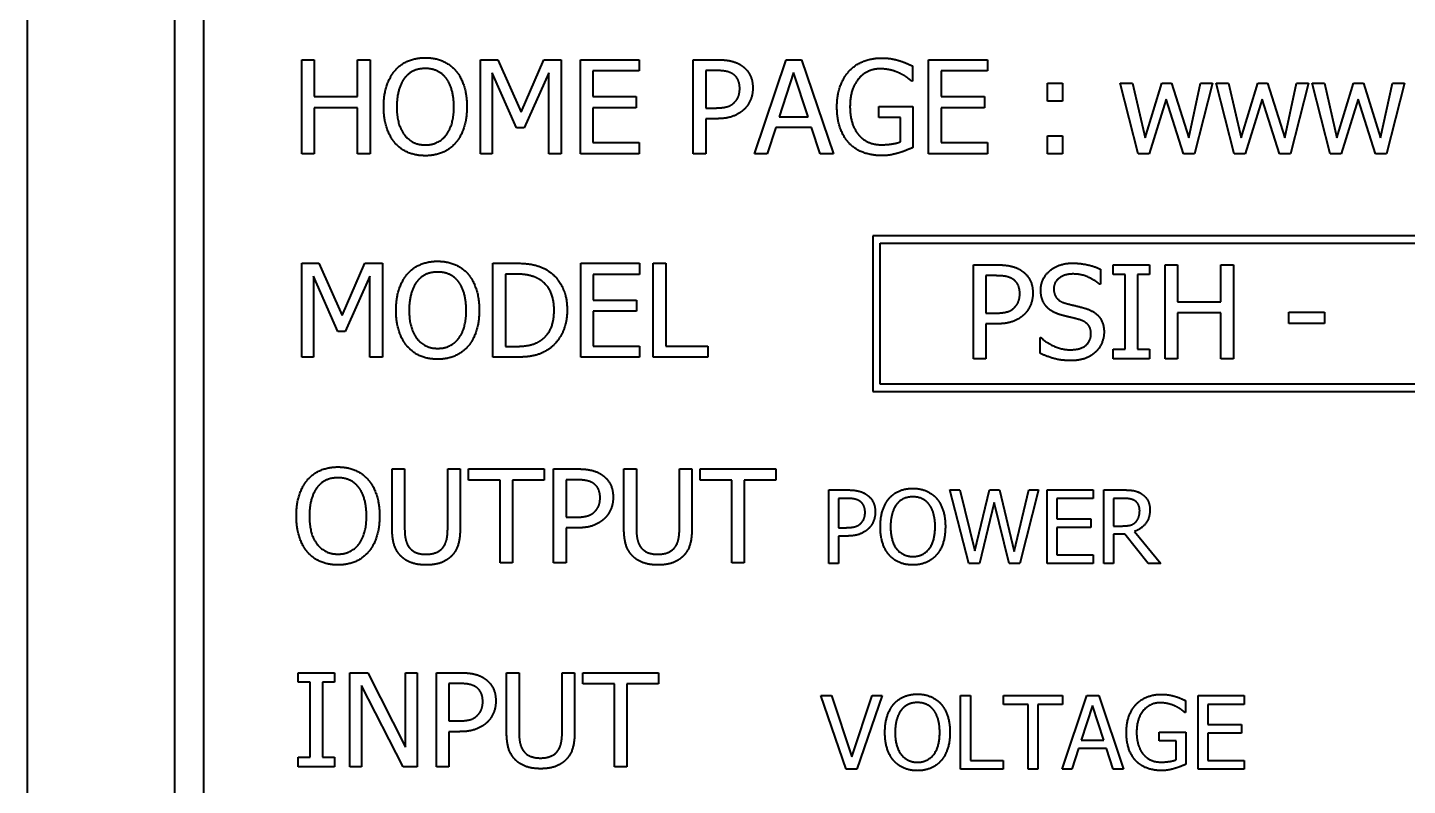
# Model space of a CAD drawing. Header units: inches. Extents: x 0 to 4752, y 0 to 3360.
# Drawn here: x 2953.71 to 3000.64, y 1231.23 to 1257.01 of the extents above; entities that cross this region are included whole.
import ezdxf

# ---------------------------------------------------------------- set-up
doc = ezdxf.new("R2010")
doc.units = ezdxf.units.IN
doc.header["$MEASUREMENT"] = 0
doc.layers.add('POWER SUPPLY CASE OUTLINE$0$가시적인 것(ISO)', color=3, linetype='Continuous', lineweight=40)

msp = doc.modelspace()

# ---------------------------------------------------------------- linework, layer by layer
at = {"layer": 'POWER SUPPLY CASE OUTLINE$0$가시적인 것(ISO)'}
for p, q in [((2953.709, 1206.882), (2953.709, 1301.882)), ((2958.709, 1291.882), (2958.709, 1216.882)), ((2959.709, 1217.798), (2959.709, 1290.966)), ((2963.033, 1252.721), (2963.033, 1255.921)), ((2963.033, 1255.921), (2963.458, 1255.921)), ((2963.458, 1255.921), (2963.458, 1254.666)), ((2964.931, 1254.666), (2964.931, 1255.921)), ((2964.931, 1255.921), (2965.356, 1255.921)), ((2965.356, 1255.921), (2965.356, 1252.721)), ((2969.119, 1255.921), (2969.7, 1255.921)), ((2969.119, 1252.721), (2969.119, 1255.921)), ((2969.7, 1255.921), (2970.499, 1254.14)), ((2970.499, 1254.14), (2971.272, 1255.921)), ((2971.272, 1255.921), (2971.863, 1255.921)), ((2971.863, 1255.921), (2971.863, 1252.721)), ((2972.511, 1252.721), (2972.511, 1255.921)), ((2972.511, 1255.921), (2974.513, 1255.921)), ((2974.513, 1255.543), (2972.936, 1255.543)), ((2972.936, 1255.543), (2972.936, 1254.666)), ((2974.513, 1255.921), (2974.513, 1255.543)), ((2976.354, 1255.921), (2977.158, 1255.921)), ((2976.354, 1252.721), (2976.354, 1255.921)), ((2976.779, 1255.553), (2976.779, 1254.277)), ((2977.132, 1255.553), (2976.779, 1255.553)), ((2978.437, 1252.721), (2979.515, 1255.921)), ((2979.515, 1255.921), (2980.039, 1255.921)), ((2980.039, 1255.921), (2981.118, 1252.721)), ((2983.812, 1255.704), (2983.812, 1255.19)), ((2984.359, 1252.721), (2984.359, 1255.921)), ((2984.359, 1255.921), (2986.361, 1255.921)), ((2986.361, 1255.543), (2984.785, 1255.543)), ((2984.785, 1255.543), (2984.785, 1254.666)), ((2986.361, 1255.921), (2986.361, 1255.543)), ((2970.343, 1253.603), (2969.516, 1255.478)), ((2969.516, 1255.478), (2969.516, 1252.721)), ((2971.437, 1255.478), (2970.602, 1253.603)), ((2971.437, 1252.721), (2971.437, 1255.478)), ((2979.767, 1255.486), (2979.274, 1253.979)), ((2980.262, 1253.979), (2979.767, 1255.486)), ((2983.812, 1255.19), (2983.776, 1255.19)), ((2988.4, 1254.511), (2988.4, 1255.123)), ((2988.4, 1255.123), (2988.913, 1255.123)), ((2988.913, 1255.123), (2988.913, 1254.511)), ((2991.488, 1252.721), (2990.873, 1255.123)), ((2990.873, 1255.123), (2991.294, 1255.123)), ((2991.294, 1255.123), (2991.719, 1253.263)), ((2991.719, 1253.263), (2992.287, 1255.123)), ((2992.287, 1255.123), (2992.621, 1255.123)), ((2992.621, 1255.123), (2993.205, 1253.263)), ((2993.205, 1253.263), (2993.604, 1255.123)), ((2994.011, 1255.123), (2993.402, 1252.721)), ((2993.604, 1255.123), (2994.011, 1255.123)), ((2994.753, 1252.721), (2994.138, 1255.123)), ((2994.138, 1255.123), (2994.558, 1255.123)), ((2994.558, 1255.123), (2994.984, 1253.263)), ((2994.984, 1253.263), (2995.552, 1255.123)), ((2995.552, 1255.123), (2995.886, 1255.123)), ((2995.886, 1255.123), (2996.47, 1253.263)), ((2996.47, 1253.263), (2996.869, 1255.123)), ((2997.276, 1255.123), (2996.667, 1252.721)), ((2996.869, 1255.123), (2997.276, 1255.123)), ((2998.018, 1252.721), (2997.403, 1255.123)), ((2997.403, 1255.123), (2997.823, 1255.123)), ((2997.823, 1255.123), (2998.249, 1253.263)), ((2998.249, 1253.263), (2998.816, 1255.123)), ((2998.816, 1255.123), (2999.151, 1255.123)), ((2999.151, 1255.123), (2999.734, 1253.263)), ((2999.734, 1253.263), (3000.134, 1255.123)), ((3000.541, 1255.123), (2999.931, 1252.721)), ((3000.134, 1255.123), (3000.541, 1255.123)), ((2963.458, 1254.666), (2964.931, 1254.666)), ((2972.936, 1254.666), (2974.407, 1254.666)), ((2974.407, 1254.666), (2974.407, 1254.288)), ((2984.785, 1254.666), (2986.255, 1254.666)), ((2986.255, 1254.666), (2986.255, 1254.288)), ((2964.931, 1254.288), (2963.458, 1254.288)), ((2963.458, 1254.288), (2963.458, 1252.721)), ((2964.931, 1252.721), (2964.931, 1254.288)), ((2974.407, 1254.288), (2972.936, 1254.288)), ((2972.936, 1254.288), (2972.936, 1253.1)), ((2976.779, 1254.277), (2977.07, 1254.277)), ((2982.663, 1253.958), (2982.663, 1254.332)), ((2982.663, 1254.332), (2983.825, 1254.332)), ((2983.825, 1254.332), (2983.825, 1252.934)), ((2986.255, 1254.288), (2984.785, 1254.288)), ((2984.785, 1254.288), (2984.785, 1253.1)), ((2988.913, 1254.511), (2988.4, 1254.511)), ((2992.442, 1254.573), (2991.859, 1252.721)), ((2993.028, 1252.721), (2992.442, 1254.573)), ((2995.707, 1254.573), (2995.124, 1252.721)), ((2996.293, 1252.721), (2995.707, 1254.573)), ((2998.972, 1254.573), (2998.389, 1252.721)), ((2999.558, 1252.721), (2998.972, 1254.573)), ((2977.14, 1253.914), (2976.779, 1253.914)), ((2976.779, 1253.914), (2976.779, 1252.721)), ((2979.274, 1253.979), (2980.262, 1253.979)), ((2983.405, 1253.958), (2982.663, 1253.958)), ((2983.405, 1253.131), (2983.405, 1253.958)), ((2970.602, 1253.603), (2970.343, 1253.603)), ((2979.157, 1253.616), (2978.867, 1252.721)), ((2980.379, 1253.616), (2979.157, 1253.616)), ((2980.669, 1252.721), (2980.379, 1253.616)), ((2988.4, 1252.721), (2988.4, 1253.333)), ((2988.4, 1253.333), (2988.913, 1253.333)), ((2988.913, 1253.333), (2988.913, 1252.721)), ((2963.458, 1252.721), (2963.033, 1252.721)), ((2965.356, 1252.721), (2964.931, 1252.721)), ((2969.516, 1252.721), (2969.119, 1252.721)), ((2971.863, 1252.721), (2971.437, 1252.721)), ((2974.513, 1252.721), (2972.511, 1252.721)), ((2972.936, 1253.1), (2974.513, 1253.1)), ((2974.513, 1253.1), (2974.513, 1252.721)), ((2976.779, 1252.721), (2976.354, 1252.721)), ((2978.867, 1252.721), (2978.437, 1252.721)), ((2981.118, 1252.721), (2980.669, 1252.721)), ((2986.361, 1252.721), (2984.359, 1252.721)), ((2984.785, 1253.1), (2986.361, 1253.1)), ((2986.361, 1253.1), (2986.361, 1252.721)), ((2988.913, 1252.721), (2988.4, 1252.721)), ((2991.859, 1252.721), (2991.488, 1252.721)), ((2993.402, 1252.721), (2993.028, 1252.721)), ((2995.124, 1252.721), (2994.753, 1252.721)), ((2996.667, 1252.721), (2996.293, 1252.721)), ((2998.389, 1252.721), (2998.018, 1252.721)), ((2999.931, 1252.721), (2999.558, 1252.721)), ((2982.459, 1249.932), (2982.459, 1244.632)), ((3038.959, 1249.932), (2982.459, 1249.932)), ((2982.709, 1244.882), (2982.709, 1249.682)), ((2982.709, 1249.682), (3038.709, 1249.682)), ((2963.033, 1248.997), (2963.614, 1248.997)), ((2963.033, 1245.797), (2963.033, 1248.997)), ((2963.614, 1248.997), (2964.413, 1247.215)), ((2964.413, 1247.215), (2965.185, 1248.997)), ((2965.185, 1248.997), (2965.777, 1248.997)), ((2965.777, 1248.997), (2965.777, 1245.797)), ((2969.539, 1248.997), (2970.268, 1248.997)), ((2969.539, 1245.797), (2969.539, 1248.997)), ((2972.524, 1245.797), (2972.524, 1248.997)), ((2972.524, 1248.997), (2974.526, 1248.997)), ((2974.526, 1248.997), (2974.526, 1248.618)), ((2974.993, 1245.797), (2974.993, 1248.997)), ((2974.993, 1248.997), (2975.418, 1248.997)), ((2975.418, 1248.997), (2975.418, 1246.175)), ((2964.257, 1246.678), (2963.43, 1248.553)), ((2963.43, 1248.553), (2963.43, 1245.797)), ((2965.351, 1248.553), (2964.516, 1246.678)), ((2965.351, 1245.797), (2965.351, 1248.553)), ((2970.289, 1248.628), (2969.965, 1248.628)), ((2969.965, 1248.628), (2969.965, 1246.165)), ((2974.526, 1248.618), (2972.949, 1248.618)), ((2972.949, 1248.618), (2972.949, 1247.742)), ((2985.88, 1245.741), (2985.88, 1248.941)), ((2985.88, 1248.941), (2986.684, 1248.941)), ((2986.658, 1248.573), (2986.305, 1248.573)), ((2986.305, 1248.573), (2986.305, 1247.297)), ((2990.2, 1248.791), (2990.2, 1248.282)), ((2990.634, 1248.614), (2990.634, 1248.941)), ((2990.634, 1248.941), (2991.873, 1248.941)), ((2991.041, 1248.614), (2990.634, 1248.614)), ((2991.041, 1246.068), (2991.041, 1248.614)), ((2991.873, 1248.614), (2991.466, 1248.614)), ((2991.466, 1248.614), (2991.466, 1246.068)), ((2991.873, 1248.941), (2991.873, 1248.614)), ((2992.399, 1248.941), (2992.825, 1248.941)), ((2992.399, 1245.741), (2992.399, 1248.941)), ((2992.825, 1248.941), (2992.825, 1247.686)), ((2994.298, 1248.941), (2994.723, 1248.941)), ((2994.298, 1247.686), (2994.298, 1248.941)), ((2994.723, 1248.941), (2994.723, 1245.741)), ((2990.2, 1248.282), (2990.169, 1248.282)), ((2972.949, 1247.742), (2974.42, 1247.742)), ((2974.42, 1247.742), (2974.42, 1247.363)), ((2992.825, 1247.686), (2994.298, 1247.686)), ((2974.42, 1247.363), (2972.949, 1247.363)), ((2972.949, 1247.363), (2972.949, 1246.175)), ((2986.305, 1247.297), (2986.596, 1247.297)), ((2992.825, 1247.307), (2992.825, 1245.741)), ((2994.298, 1247.307), (2992.825, 1247.307)), ((2994.298, 1245.741), (2994.298, 1247.307)), ((2996.616, 1246.947), (2996.616, 1247.336)), ((2996.616, 1247.336), (2997.827, 1247.336)), ((2997.827, 1247.336), (2997.827, 1246.947)), ((2964.516, 1246.678), (2964.257, 1246.678)), ((2986.305, 1246.934), (2986.305, 1245.741)), ((2986.666, 1246.934), (2986.305, 1246.934)), ((2997.827, 1246.947), (2996.616, 1246.947)), ((2969.965, 1246.165), (2970.289, 1246.165)), ((2972.949, 1246.175), (2974.526, 1246.175)), ((2974.526, 1246.175), (2974.526, 1245.797)), ((2975.418, 1246.175), (2976.847, 1246.175)), ((2976.847, 1246.175), (2976.847, 1245.797)), ((2988.149, 1246.467), (2988.18, 1246.467)), ((2988.149, 1245.933), (2988.149, 1246.467)), ((2963.43, 1245.797), (2963.033, 1245.797)), ((2965.777, 1245.797), (2965.351, 1245.797)), ((2970.276, 1245.797), (2969.539, 1245.797)), ((2974.526, 1245.797), (2972.524, 1245.797)), ((2976.847, 1245.797), (2974.993, 1245.797)), ((2986.305, 1245.741), (2985.88, 1245.741)), ((2990.634, 1245.741), (2990.634, 1246.068)), ((2990.634, 1246.068), (2991.041, 1246.068)), ((2991.873, 1245.741), (2990.634, 1245.741)), ((2991.466, 1246.068), (2991.873, 1246.068)), ((2991.873, 1246.068), (2991.873, 1245.741)), ((2992.825, 1245.741), (2992.399, 1245.741)), ((2994.723, 1245.741), (2994.298, 1245.741)), ((3038.709, 1244.882), (2982.709, 1244.882)), ((2982.459, 1244.632), (3038.959, 1244.632)), ((2966.108, 1240), (2966.108, 1241.997)), ((2966.108, 1241.997), (2966.534, 1241.997)), ((2966.534, 1241.997), (2966.534, 1240)), ((2967.999, 1239.99), (2967.999, 1241.997)), ((2967.999, 1241.997), (2968.424, 1241.997)), ((2968.424, 1241.997), (2968.424, 1240)), ((2968.707, 1241.618), (2968.707, 1241.997)), ((2968.707, 1241.997), (2971.279, 1241.997)), ((2971.279, 1241.997), (2971.279, 1241.618)), ((2971.603, 1238.797), (2971.603, 1241.997)), ((2971.603, 1241.997), (2972.407, 1241.997)), ((2973.992, 1240), (2973.992, 1241.997)), ((2973.992, 1241.997), (2974.417, 1241.997)), ((2974.417, 1241.997), (2974.417, 1240)), ((2975.882, 1239.99), (2975.882, 1241.997)), ((2975.882, 1241.997), (2976.308, 1241.997)), ((2976.308, 1241.997), (2976.308, 1240)), ((2976.59, 1241.618), (2976.59, 1241.997)), ((2976.59, 1241.997), (2979.163, 1241.997)), ((2979.163, 1241.997), (2979.163, 1241.618)), ((2969.78, 1241.618), (2968.707, 1241.618)), ((2969.78, 1238.797), (2969.78, 1241.618)), ((2970.206, 1241.618), (2970.206, 1238.797)), ((2971.279, 1241.618), (2970.206, 1241.618)), ((2972.381, 1241.628), (2972.029, 1241.628)), ((2972.029, 1241.628), (2972.029, 1240.353)), ((2977.664, 1241.618), (2976.59, 1241.618)), ((2977.664, 1238.797), (2977.664, 1241.618)), ((2978.089, 1241.618), (2978.089, 1238.797)), ((2979.163, 1241.618), (2978.089, 1241.618)), ((2980.962, 1238.782), (2980.962, 1241.282)), ((2980.962, 1241.282), (2981.59, 1241.282)), ((2981.57, 1240.995), (2981.294, 1240.995)), ((2981.294, 1240.995), (2981.294, 1239.998)), ((2985.721, 1238.782), (2985.083, 1241.282)), ((2985.083, 1241.282), (2985.425, 1241.282)), ((2985.425, 1241.282), (2985.928, 1239.21)), ((2985.928, 1239.21), (2986.426, 1241.282)), ((2986.426, 1241.282), (2986.764, 1241.282)), ((2986.764, 1241.282), (2987.267, 1239.185)), ((2987.267, 1239.185), (2987.767, 1241.282)), ((2988.093, 1241.282), (2987.465, 1238.782)), ((2987.767, 1241.282), (2988.093, 1241.282)), ((2988.391, 1238.782), (2988.391, 1241.282)), ((2988.391, 1241.282), (2989.955, 1241.282)), ((2989.955, 1240.987), (2988.723, 1240.987)), ((2988.723, 1240.987), (2988.723, 1240.302)), ((2989.955, 1241.282), (2989.955, 1240.987)), ((2990.32, 1241.282), (2990.964, 1241.282)), ((2990.32, 1238.782), (2990.32, 1241.282)), ((2990.982, 1240.995), (2990.652, 1240.995)), ((2990.652, 1240.995), (2990.652, 1240.055)), ((2986.584, 1240.857), (2986.09, 1238.782)), ((2987.093, 1238.782), (2986.584, 1240.857)), ((2972.029, 1240.353), (2972.319, 1240.353)), ((2988.723, 1240.302), (2989.872, 1240.302)), ((2989.872, 1240.302), (2989.872, 1240.006)), ((2990.652, 1240.055), (2990.944, 1240.055)), ((2972.389, 1239.99), (2972.029, 1239.99)), ((2972.029, 1239.99), (2972.029, 1238.797)), ((2981.294, 1239.998), (2981.521, 1239.998)), ((2981.576, 1239.714), (2981.294, 1239.714)), ((2981.294, 1239.714), (2981.294, 1238.782)), ((2988.723, 1240.006), (2988.723, 1239.078)), ((2989.872, 1240.006), (2988.723, 1240.006)), ((2991.033, 1239.777), (2990.652, 1239.777)), ((2990.652, 1239.777), (2990.652, 1238.782)), ((2991.823, 1238.782), (2991.033, 1239.777)), ((2991.365, 1239.87), (2992.255, 1238.782)), ((2970.206, 1238.797), (2969.78, 1238.797)), ((2972.029, 1238.797), (2971.603, 1238.797)), ((2978.089, 1238.797), (2977.664, 1238.797)), ((2981.294, 1238.782), (2980.962, 1238.782)), ((2986.09, 1238.782), (2985.721, 1238.782)), ((2987.465, 1238.782), (2987.093, 1238.782)), ((2989.955, 1238.782), (2988.391, 1238.782)), ((2988.723, 1239.078), (2989.955, 1239.078)), ((2989.955, 1239.078), (2989.955, 1238.782)), ((2990.652, 1238.782), (2990.32, 1238.782)), ((2992.255, 1238.782), (2991.823, 1238.782)), ((2962.908, 1234.737), (2962.908, 1235.064)), ((2962.908, 1235.064), (2964.148, 1235.064)), ((2964.148, 1235.064), (2964.148, 1234.737)), ((2964.674, 1231.864), (2964.674, 1235.064)), ((2964.674, 1235.064), (2965.279, 1235.064)), ((2965.279, 1235.064), (2966.567, 1232.531)), ((2966.567, 1232.531), (2966.567, 1235.064)), ((2966.567, 1235.064), (2966.964, 1235.064)), ((2966.964, 1235.064), (2966.964, 1231.864)), ((2967.613, 1231.864), (2967.613, 1235.064)), ((2967.613, 1235.064), (2968.416, 1235.064)), ((2970.001, 1233.067), (2970.001, 1235.064)), ((2970.001, 1235.064), (2970.426, 1235.064)), ((2970.426, 1235.064), (2970.426, 1233.067)), ((2971.891, 1233.057), (2971.891, 1235.064)), ((2971.891, 1235.064), (2972.317, 1235.064)), ((2972.317, 1235.064), (2972.317, 1233.067)), ((2972.599, 1234.686), (2972.599, 1235.064)), ((2972.599, 1235.064), (2975.172, 1235.064)), ((2975.172, 1235.064), (2975.172, 1234.686)), ((2963.316, 1234.737), (2962.908, 1234.737)), ((2963.316, 1232.191), (2963.316, 1234.737)), ((2964.148, 1234.737), (2963.741, 1234.737)), ((2963.741, 1234.737), (2963.741, 1232.191)), ((2966.487, 1231.864), (2965.071, 1234.623)), ((2965.071, 1234.623), (2965.071, 1231.864)), ((2968.39, 1234.696), (2968.038, 1234.696)), ((2968.038, 1234.696), (2968.038, 1233.42)), ((2973.673, 1234.686), (2972.599, 1234.686)), ((2973.673, 1231.864), (2973.673, 1234.686)), ((2974.098, 1234.686), (2974.098, 1231.864)), ((2975.172, 1234.686), (2974.098, 1234.686)), ((2981.556, 1231.782), (2980.695, 1234.282)), ((2980.695, 1234.282), (2981.051, 1234.282)), ((2981.051, 1234.282), (2981.744, 1232.206)), ((2981.744, 1232.206), (2982.437, 1234.282)), ((2982.775, 1234.282), (2981.914, 1231.782)), ((2982.437, 1234.282), (2982.775, 1234.282)), ((2985.447, 1231.782), (2985.447, 1234.282)), ((2985.447, 1234.282), (2985.78, 1234.282)), ((2985.78, 1234.282), (2985.78, 1232.078)), ((2986.902, 1233.987), (2986.902, 1234.282)), ((2986.902, 1234.282), (2988.912, 1234.282)), ((2987.741, 1233.987), (2986.902, 1233.987)), ((2987.741, 1231.782), (2987.741, 1233.987)), ((2988.912, 1233.987), (2988.073, 1233.987)), ((2988.073, 1233.987), (2988.073, 1231.782)), ((2988.896, 1231.782), (2989.738, 1234.282)), ((2988.912, 1234.282), (2988.912, 1233.987)), ((2989.935, 1233.942), (2989.55, 1232.765)), ((2989.738, 1234.282), (2990.148, 1234.282)), ((2990.322, 1232.765), (2989.935, 1233.942)), ((2990.148, 1234.282), (2990.99, 1231.782)), ((2993.095, 1234.112), (2993.095, 1233.711)), ((2993.523, 1231.782), (2993.523, 1234.282)), ((2993.523, 1234.282), (2995.087, 1234.282)), ((2995.087, 1233.987), (2993.855, 1233.987)), ((2993.855, 1233.987), (2993.855, 1233.302)), ((2995.087, 1234.282), (2995.087, 1233.987)), ((2993.095, 1233.711), (2993.067, 1233.711)), ((2968.038, 1233.42), (2968.328, 1233.42)), ((2968.398, 1233.057), (2968.038, 1233.057)), ((2968.038, 1233.057), (2968.038, 1231.864)), ((2992.198, 1232.749), (2992.198, 1233.04)), ((2992.198, 1233.04), (2993.105, 1233.04)), ((2993.105, 1233.04), (2993.105, 1231.948)), ((2993.855, 1233.302), (2995.004, 1233.302)), ((2995.004, 1233.006), (2993.855, 1233.006)), ((2993.855, 1233.006), (2993.855, 1232.078)), ((2995.004, 1233.302), (2995.004, 1233.006)), ((2989.55, 1232.765), (2990.322, 1232.765)), ((2992.777, 1232.749), (2992.198, 1232.749)), ((2992.777, 1232.102), (2992.777, 1232.749)), ((2962.908, 1231.864), (2962.908, 1232.191)), ((2962.908, 1232.191), (2963.316, 1232.191)), ((2963.741, 1232.191), (2964.148, 1232.191)), ((2964.148, 1232.191), (2964.148, 1231.864)), ((2985.78, 1232.078), (2986.896, 1232.078)), ((2986.896, 1232.078), (2986.896, 1231.782)), ((2989.459, 1232.481), (2989.232, 1231.782)), ((2990.413, 1232.481), (2989.459, 1232.481)), ((2990.64, 1231.782), (2990.413, 1232.481)), ((2993.855, 1232.078), (2995.087, 1232.078)), ((2995.087, 1232.078), (2995.087, 1231.782)), ((2964.148, 1231.864), (2962.908, 1231.864)), ((2965.071, 1231.864), (2964.674, 1231.864)), ((2966.964, 1231.864), (2966.487, 1231.864)), ((2968.038, 1231.864), (2967.613, 1231.864)), ((2974.098, 1231.864), (2973.673, 1231.864)), ((2981.914, 1231.782), (2981.556, 1231.782)), ((2986.896, 1231.782), (2985.447, 1231.782)), ((2988.073, 1231.782), (2987.741, 1231.782)), ((2989.232, 1231.782), (2988.896, 1231.782)), ((2990.99, 1231.782), (2990.64, 1231.782)), ((2995.087, 1231.782), (2993.523, 1231.782))]:
    msp.add_line(p, q, dxfattribs=at)
for points in [[(2966.207, 1255.556), (2966.394, 1255.768), (2966.915, 1255.989), (2967.237, 1255.989)], [(2967.237, 1255.989), (2967.563, 1255.989), (2968.087, 1255.761), (2968.269, 1255.556)], [(2965.823, 1254.321), (2965.823, 1254.723), (2966.023, 1255.335), (2966.207, 1255.556)], [(2967.239, 1255.621), (2967.008, 1255.621), (2966.661, 1255.46), (2966.529, 1255.289)], [(2967.947, 1255.289), (2967.82, 1255.455), (2967.462, 1255.621), (2967.239, 1255.621)], [(2968.269, 1255.556), (2968.45, 1255.343), (2968.652, 1254.721), (2968.652, 1254.321)], [(2977.703, 1255.431), (2977.602, 1255.499), (2977.332, 1255.553), (2977.132, 1255.553)], [(2977.158, 1255.921), (2977.443, 1255.921), (2977.843, 1255.828), (2977.996, 1255.722)], [(2977.996, 1255.722), (2978.175, 1255.6), (2978.377, 1255.224), (2978.377, 1254.957)], [(2981.24, 1254.324), (2981.24, 1254.71), (2981.458, 1255.322), (2981.66, 1255.54)], [(2981.66, 1255.54), (2981.854, 1255.75), (2982.425, 1255.979), (2982.765, 1255.979)], [(2982.715, 1255.61), (2982.254, 1255.61), (2981.683, 1254.915), (2981.683, 1254.337)], [(2983.371, 1255.46), (2983.242, 1255.525), (2982.907, 1255.61), (2982.715, 1255.61)], [(2982.765, 1255.979), (2982.928, 1255.979), (2983.224, 1255.932), (2983.358, 1255.89)], [(2983.358, 1255.89), (2983.467, 1255.859), (2983.732, 1255.745), (2983.812, 1255.704)], [(2966.529, 1255.289), (2966.402, 1255.125), (2966.267, 1254.633), (2966.267, 1254.321)], [(2968.209, 1254.321), (2968.209, 1254.638), (2968.072, 1255.128), (2967.947, 1255.289)], [(2977.933, 1254.944), (2977.933, 1255.11), (2977.819, 1255.354), (2977.703, 1255.431)], [(2983.776, 1255.19), (2983.696, 1255.26), (2983.527, 1255.387), (2983.371, 1255.46)], [(2977.752, 1254.469), (2977.848, 1254.565), (2977.933, 1254.791), (2977.933, 1254.944)], [(2978.377, 1254.957), (2978.377, 1254.749), (2978.229, 1254.376), (2978.097, 1254.246)], [(2966.204, 1253.09), (2966.02, 1253.302), (2965.823, 1253.927), (2965.823, 1254.321)], [(2966.267, 1254.321), (2966.267, 1253.691), (2966.796, 1253.022), (2967.239, 1253.022)], [(2967.239, 1253.022), (2967.683, 1253.022), (2968.209, 1253.691), (2968.209, 1254.321)], [(2968.652, 1254.321), (2968.652, 1253.933), (2968.455, 1253.302), (2968.269, 1253.09)], [(2977.07, 1254.277), (2977.329, 1254.277), (2977.648, 1254.36), (2977.752, 1254.469)], [(2978.097, 1254.246), (2977.931, 1254.083), (2977.482, 1253.914), (2977.14, 1253.914)], [(2981.657, 1253.077), (2981.455, 1253.289), (2981.24, 1253.917), (2981.24, 1254.324)], [(2981.683, 1254.337), (2981.683, 1254.015), (2981.834, 1253.533), (2981.976, 1253.367)], [(2981.976, 1253.367), (2982.114, 1253.201), (2982.503, 1253.027), (2982.746, 1253.027)], [(2967.237, 1252.654), (2966.912, 1252.654), (2966.394, 1252.874), (2966.204, 1253.09)], [(2968.269, 1253.09), (2968.072, 1252.867), (2967.55, 1252.654), (2967.237, 1252.654)], [(2982.762, 1252.659), (2982.422, 1252.659), (2981.86, 1252.867), (2981.657, 1253.077)], [(2982.746, 1253.027), (2982.925, 1253.027), (2983.283, 1253.079), (2983.405, 1253.131)], [(2983.353, 1252.753), (2983.195, 1252.706), (2982.941, 1252.659), (2982.762, 1252.659)], [(2983.825, 1252.934), (2983.745, 1252.898), (2983.47, 1252.786), (2983.353, 1252.753)], [(2966.627, 1248.631), (2966.814, 1248.844), (2967.335, 1249.064), (2967.657, 1249.064)], [(2967.657, 1249.064), (2967.983, 1249.064), (2968.507, 1248.836), (2968.689, 1248.631)], [(2970.268, 1248.997), (2970.719, 1248.997), (2971.233, 1248.862), (2971.414, 1248.743)], [(2988.173, 1248.083), (2988.173, 1248.472), (2988.779, 1248.998), (2989.249, 1248.998)], [(2989.249, 1248.998), (2989.518, 1248.998), (2989.996, 1248.892), (2990.2, 1248.791)], [(2966.243, 1247.397), (2966.243, 1247.799), (2966.443, 1248.411), (2966.627, 1248.631)], [(2967.659, 1248.696), (2967.428, 1248.696), (2967.081, 1248.535), (2966.949, 1248.364)], [(2968.367, 1248.364), (2968.24, 1248.53), (2967.882, 1248.696), (2967.659, 1248.696)], [(2968.689, 1248.631), (2968.87, 1248.418), (2969.072, 1247.796), (2969.072, 1247.397)], [(2971.134, 1248.437), (2970.963, 1248.538), (2970.577, 1248.628), (2970.289, 1248.628)], [(2971.414, 1248.743), (2971.723, 1248.538), (2972.062, 1247.861), (2972.062, 1247.394)], [(2987.229, 1248.451), (2987.128, 1248.518), (2986.858, 1248.573), (2986.658, 1248.573)], [(2986.684, 1248.941), (2986.969, 1248.941), (2987.369, 1248.848), (2987.522, 1248.741)], [(2987.522, 1248.741), (2987.701, 1248.619), (2987.903, 1248.243), (2987.903, 1247.976)], [(2989.277, 1248.63), (2988.982, 1248.63), (2988.616, 1248.352), (2988.616, 1248.127)], [(2990.169, 1248.282), (2990.016, 1248.422), (2989.539, 1248.63), (2989.277, 1248.63)], [(2966.949, 1248.364), (2966.822, 1248.201), (2966.687, 1247.708), (2966.687, 1247.397)], [(2968.629, 1247.397), (2968.629, 1247.713), (2968.492, 1248.203), (2968.367, 1248.364)], [(2971.619, 1247.399), (2971.619, 1247.768), (2971.375, 1248.289), (2971.134, 1248.437)], [(2987.459, 1247.963), (2987.459, 1248.129), (2987.345, 1248.373), (2987.229, 1248.451)], [(2988.38, 1247.504), (2988.281, 1247.611), (2988.173, 1247.896), (2988.173, 1248.083)], [(2988.616, 1248.127), (2988.616, 1247.924), (2988.831, 1247.683), (2989.034, 1247.629)], [(2987.278, 1247.489), (2987.374, 1247.585), (2987.459, 1247.81), (2987.459, 1247.963)], [(2987.903, 1247.976), (2987.903, 1247.769), (2987.755, 1247.395), (2987.623, 1247.266)], [(2989.034, 1247.629), (2989.168, 1247.593), (2989.56, 1247.499), (2989.69, 1247.46)], [(2966.625, 1246.165), (2966.44, 1246.378), (2966.243, 1247.003), (2966.243, 1247.397)], [(2966.687, 1247.397), (2966.687, 1246.767), (2967.216, 1246.098), (2967.659, 1246.098)], [(2967.659, 1246.098), (2968.103, 1246.098), (2968.629, 1246.767), (2968.629, 1247.397)], [(2969.072, 1247.397), (2969.072, 1247.008), (2968.875, 1246.378), (2968.689, 1246.165)], [(2971.173, 1246.378), (2971.396, 1246.528), (2971.619, 1247.026), (2971.619, 1247.399)], [(2972.062, 1247.394), (2972.062, 1246.956), (2971.707, 1246.25), (2971.409, 1246.053)], [(2986.596, 1247.297), (2986.855, 1247.297), (2987.174, 1247.38), (2987.278, 1247.489)], [(2987.623, 1247.266), (2987.457, 1247.102), (2987.008, 1246.934), (2986.666, 1246.934)], [(2988.909, 1247.222), (2988.743, 1247.266), (2988.481, 1247.398), (2988.38, 1247.504)], [(2989.487, 1247.076), (2989.34, 1247.118), (2989.093, 1247.175), (2988.909, 1247.222)], [(2989.881, 1246.586), (2989.881, 1246.778), (2989.692, 1247.017), (2989.487, 1247.076)], [(2989.69, 1247.46), (2990.019, 1247.359), (2990.325, 1246.952), (2990.325, 1246.654)], [(2990.325, 1246.654), (2990.325, 1246.464), (2990.172, 1246.101), (2990.034, 1245.974)], [(2967.657, 1245.729), (2967.332, 1245.729), (2966.814, 1245.95), (2966.625, 1246.165)], [(2968.689, 1246.165), (2968.492, 1245.942), (2967.97, 1245.729), (2967.657, 1245.729)], [(2970.289, 1246.165), (2970.571, 1246.165), (2970.999, 1246.256), (2971.173, 1246.378)], [(2988.18, 1246.467), (2988.39, 1246.27), (2988.922, 1246.052), (2989.168, 1246.052)], [(2989.168, 1246.052), (2989.521, 1246.052), (2989.881, 1246.345), (2989.881, 1246.586)], [(2971.409, 1246.053), (2971.165, 1245.9), (2970.665, 1245.797), (2970.276, 1245.797)], [(2989.199, 1245.684), (2988.852, 1245.684), (2988.364, 1245.829), (2988.149, 1245.933)], [(2990.034, 1245.974), (2989.881, 1245.834), (2989.493, 1245.684), (2989.199, 1245.684)], [(2963.235, 1241.631), (2963.422, 1241.844), (2963.943, 1242.064), (2964.265, 1242.064)], [(2964.265, 1242.064), (2964.591, 1242.064), (2965.115, 1241.836), (2965.297, 1241.631)], [(2972.407, 1241.997), (2972.693, 1241.997), (2973.092, 1241.903), (2973.245, 1241.797)], [(2962.851, 1240.397), (2962.851, 1240.799), (2963.051, 1241.411), (2963.235, 1241.631)], [(2964.267, 1241.696), (2964.037, 1241.696), (2963.689, 1241.535), (2963.557, 1241.364)], [(2964.975, 1241.364), (2964.848, 1241.53), (2964.49, 1241.696), (2964.267, 1241.696)], [(2965.297, 1241.631), (2965.478, 1241.418), (2965.681, 1240.796), (2965.681, 1240.397)], [(2972.952, 1241.507), (2972.851, 1241.574), (2972.581, 1241.628), (2972.381, 1241.628)], [(2973.183, 1241.019), (2973.183, 1241.185), (2973.069, 1241.429), (2972.952, 1241.507)], [(2973.245, 1241.797), (2973.424, 1241.675), (2973.626, 1241.299), (2973.626, 1241.032)], [(2963.557, 1241.364), (2963.43, 1241.201), (2963.295, 1240.708), (2963.295, 1240.397)], [(2965.237, 1240.397), (2965.237, 1240.713), (2965.1, 1241.203), (2964.975, 1241.364)], [(2973.001, 1240.545), (2973.097, 1240.64), (2973.183, 1240.866), (2973.183, 1241.019)], [(2973.626, 1241.032), (2973.626, 1240.825), (2973.478, 1240.451), (2973.346, 1240.321)], [(2982.016, 1240.899), (2981.937, 1240.952), (2981.726, 1240.995), (2981.57, 1240.995)], [(2981.59, 1241.282), (2981.813, 1241.282), (2982.125, 1241.209), (2982.244, 1241.126)], [(2982.244, 1241.126), (2982.384, 1241.031), (2982.542, 1240.737), (2982.542, 1240.529)], [(2982.716, 1240.032), (2982.716, 1240.346), (2982.872, 1240.824), (2983.016, 1240.997)], [(2983.016, 1240.997), (2983.162, 1241.163), (2983.569, 1241.335), (2983.821, 1241.335)], [(2983.823, 1241.047), (2983.642, 1241.047), (2983.371, 1240.922), (2983.268, 1240.788)], [(2983.821, 1241.335), (2984.076, 1241.335), (2984.485, 1241.157), (2984.627, 1240.997)], [(2984.376, 1240.788), (2984.276, 1240.918), (2983.997, 1241.047), (2983.823, 1241.047)], [(2984.627, 1240.997), (2984.769, 1240.831), (2984.927, 1240.344), (2984.927, 1240.032)], [(2990.964, 1241.282), (2991.179, 1241.282), (2991.469, 1241.236), (2991.6, 1241.151)], [(2991.379, 1240.91), (2991.308, 1240.956), (2991.12, 1240.995), (2990.982, 1240.995)], [(2991.6, 1241.151), (2991.732, 1241.066), (2991.884, 1240.8), (2991.884, 1240.604)], [(2972.319, 1240.353), (2972.578, 1240.353), (2972.897, 1240.436), (2973.001, 1240.545)], [(2982.196, 1240.519), (2982.196, 1240.648), (2982.107, 1240.839), (2982.016, 1240.899)], [(2982.054, 1240.148), (2982.129, 1240.223), (2982.196, 1240.399), (2982.196, 1240.519)], [(2982.542, 1240.529), (2982.542, 1240.367), (2982.427, 1240.075), (2982.323, 1239.974)], [(2983.268, 1240.788), (2983.168, 1240.66), (2983.063, 1240.275), (2983.063, 1240.032)], [(2984.58, 1240.032), (2984.58, 1240.279), (2984.473, 1240.662), (2984.376, 1240.788)], [(2991.884, 1240.604), (2991.884, 1240.33), (2991.604, 1239.959), (2991.365, 1239.87)], [(2991.537, 1240.577), (2991.537, 1240.687), (2991.46, 1240.855), (2991.379, 1240.91)], [(2991.396, 1240.184), (2991.469, 1240.253), (2991.537, 1240.448), (2991.537, 1240.577)], [(2963.233, 1239.165), (2963.049, 1239.378), (2962.851, 1240.003), (2962.851, 1240.397)], [(2963.295, 1240.397), (2963.295, 1239.767), (2963.824, 1239.098), (2964.267, 1239.098)], [(2964.267, 1239.098), (2964.711, 1239.098), (2965.237, 1239.767), (2965.237, 1240.397)], [(2965.681, 1240.397), (2965.681, 1240.008), (2965.484, 1239.378), (2965.297, 1239.165)], [(2973.346, 1240.321), (2973.18, 1240.158), (2972.731, 1239.99), (2972.389, 1239.99)], [(2981.521, 1239.998), (2981.724, 1239.998), (2981.973, 1240.063), (2982.054, 1240.148)], [(2983.014, 1239.07), (2982.87, 1239.236), (2982.716, 1239.724), (2982.716, 1240.032)], [(2983.063, 1240.032), (2983.063, 1239.54), (2983.476, 1239.017), (2983.823, 1239.017)], [(2983.823, 1239.017), (2984.169, 1239.017), (2984.58, 1239.54), (2984.58, 1240.032)], [(2984.927, 1240.032), (2984.927, 1239.728), (2984.773, 1239.236), (2984.627, 1239.07)], [(2990.944, 1240.055), (2991.088, 1240.055), (2991.317, 1240.105), (2991.396, 1240.184)], [(2966.414, 1239.025), (2966.246, 1239.191), (2966.108, 1239.658), (2966.108, 1240)], [(2966.534, 1240), (2966.534, 1239.777), (2966.591, 1239.476), (2966.671, 1239.354)], [(2967.861, 1239.354), (2967.942, 1239.476), (2967.999, 1239.774), (2967.999, 1239.99)], [(2968.424, 1240), (2968.424, 1239.665), (2968.289, 1239.188), (2968.118, 1239.025)], [(2974.298, 1239.025), (2974.129, 1239.191), (2973.992, 1239.658), (2973.992, 1240)], [(2974.417, 1240), (2974.417, 1239.777), (2974.474, 1239.476), (2974.555, 1239.354)], [(2975.745, 1239.354), (2975.825, 1239.476), (2975.882, 1239.774), (2975.882, 1239.99)], [(2976.308, 1240), (2976.308, 1239.665), (2976.173, 1239.188), (2976.002, 1239.025)], [(2982.323, 1239.974), (2982.194, 1239.846), (2981.843, 1239.714), (2981.576, 1239.714)], [(2964.265, 1238.729), (2963.941, 1238.729), (2963.422, 1238.95), (2963.233, 1239.165)], [(2965.297, 1239.165), (2965.1, 1238.942), (2964.578, 1238.729), (2964.265, 1238.729)], [(2966.671, 1239.354), (2966.757, 1239.225), (2967.052, 1239.092), (2967.265, 1239.092)], [(2967.265, 1239.092), (2967.465, 1239.092), (2967.776, 1239.225), (2967.861, 1239.354)], [(2974.555, 1239.354), (2974.64, 1239.225), (2974.936, 1239.092), (2975.148, 1239.092)], [(2975.148, 1239.092), (2975.348, 1239.092), (2975.659, 1239.225), (2975.745, 1239.354)], [(2967.265, 1238.729), (2966.982, 1238.729), (2966.562, 1238.877), (2966.414, 1239.025)], [(2968.118, 1239.025), (2967.965, 1238.874), (2967.561, 1238.729), (2967.265, 1238.729)], [(2975.148, 1238.729), (2974.866, 1238.729), (2974.446, 1238.877), (2974.298, 1239.025)], [(2976.002, 1239.025), (2975.849, 1238.874), (2975.444, 1238.729), (2975.148, 1238.729)], [(2983.821, 1238.73), (2983.567, 1238.73), (2983.162, 1238.902), (2983.014, 1239.07)], [(2984.627, 1239.07), (2984.473, 1238.896), (2984.066, 1238.73), (2983.821, 1238.73)], [(2968.416, 1235.064), (2968.702, 1235.064), (2969.101, 1234.971), (2969.254, 1234.864)], [(2968.961, 1234.574), (2968.86, 1234.641), (2968.59, 1234.696), (2968.39, 1234.696)], [(2969.192, 1234.086), (2969.192, 1234.252), (2969.078, 1234.496), (2968.961, 1234.574)], [(2969.254, 1234.864), (2969.433, 1234.743), (2969.635, 1234.367), (2969.635, 1234.099)], [(2969.01, 1233.612), (2969.106, 1233.708), (2969.192, 1233.933), (2969.192, 1234.086)], [(2969.635, 1234.099), (2969.635, 1233.892), (2969.487, 1233.519), (2969.355, 1233.389)], [(2982.872, 1233.032), (2982.872, 1233.346), (2983.028, 1233.824), (2983.172, 1233.997)], [(2983.172, 1233.997), (2983.318, 1234.163), (2983.725, 1234.335), (2983.977, 1234.335)], [(2983.979, 1234.047), (2983.798, 1234.047), (2983.527, 1233.922), (2983.424, 1233.788)], [(2983.977, 1234.335), (2984.232, 1234.335), (2984.641, 1234.157), (2984.783, 1233.997)], [(2984.532, 1233.788), (2984.432, 1233.918), (2984.153, 1234.047), (2983.979, 1234.047)], [(2984.783, 1233.997), (2984.925, 1233.831), (2985.083, 1233.344), (2985.083, 1233.032)], [(2991.086, 1233.034), (2991.086, 1233.336), (2991.256, 1233.814), (2991.414, 1233.984)], [(2991.414, 1233.984), (2991.566, 1234.149), (2992.011, 1234.327), (2992.277, 1234.327)], [(2992.238, 1234.039), (2991.878, 1234.039), (2991.432, 1233.496), (2991.432, 1233.044)], [(2992.751, 1233.922), (2992.65, 1233.972), (2992.388, 1234.039), (2992.238, 1234.039)], [(2992.277, 1234.327), (2992.405, 1234.327), (2992.635, 1234.29), (2992.741, 1234.258)], [(2992.741, 1234.258), (2992.826, 1234.234), (2993.033, 1234.145), (2993.095, 1234.112)], [(2968.328, 1233.42), (2968.588, 1233.42), (2968.907, 1233.503), (2969.01, 1233.612)], [(2983.424, 1233.788), (2983.324, 1233.66), (2983.219, 1233.275), (2983.219, 1233.032)], [(2984.736, 1233.032), (2984.736, 1233.279), (2984.629, 1233.662), (2984.532, 1233.788)], [(2993.067, 1233.711), (2993.004, 1233.766), (2992.872, 1233.865), (2992.751, 1233.922)], [(2969.355, 1233.389), (2969.189, 1233.226), (2968.741, 1233.057), (2968.398, 1233.057)], [(2970.307, 1232.092), (2970.138, 1232.258), (2970.001, 1232.725), (2970.001, 1233.067)], [(2970.426, 1233.067), (2970.426, 1232.844), (2970.483, 1232.544), (2970.564, 1232.422)], [(2971.754, 1232.422), (2971.834, 1232.544), (2971.891, 1232.842), (2971.891, 1233.057)], [(2972.317, 1233.067), (2972.317, 1232.733), (2972.182, 1232.256), (2972.011, 1232.092)], [(2983.17, 1232.07), (2983.026, 1232.236), (2982.872, 1232.724), (2982.872, 1233.032)], [(2983.219, 1233.032), (2983.219, 1232.54), (2983.632, 1232.017), (2983.979, 1232.017)], [(2983.979, 1232.017), (2984.325, 1232.017), (2984.736, 1232.54), (2984.736, 1233.032)], [(2985.083, 1233.032), (2985.083, 1232.728), (2984.929, 1232.236), (2984.783, 1232.07)], [(2991.412, 1232.06), (2991.254, 1232.226), (2991.086, 1232.716), (2991.086, 1233.034)], [(2991.432, 1233.044), (2991.432, 1232.793), (2991.55, 1232.416), (2991.661, 1232.287)], [(2971.157, 1231.797), (2970.875, 1231.797), (2970.455, 1231.945), (2970.307, 1232.092)], [(2970.564, 1232.422), (2970.649, 1232.292), (2970.945, 1232.16), (2971.157, 1232.16)], [(2971.157, 1232.16), (2971.357, 1232.16), (2971.668, 1232.292), (2971.754, 1232.422)], [(2972.011, 1232.092), (2971.858, 1231.942), (2971.453, 1231.797), (2971.157, 1231.797)], [(2983.977, 1231.73), (2983.723, 1231.73), (2983.318, 1231.902), (2983.17, 1232.07)], [(2984.783, 1232.07), (2984.629, 1231.896), (2984.222, 1231.73), (2983.977, 1231.73)], [(2992.275, 1231.734), (2992.009, 1231.734), (2991.57, 1231.896), (2991.412, 1232.06)], [(2991.661, 1232.287), (2991.768, 1232.157), (2992.072, 1232.021), (2992.263, 1232.021)], [(2992.263, 1232.021), (2992.402, 1232.021), (2992.682, 1232.062), (2992.777, 1232.102)], [(2992.737, 1231.807), (2992.613, 1231.77), (2992.415, 1231.734), (2992.275, 1231.734)], [(2993.105, 1231.948), (2993.043, 1231.92), (2992.828, 1231.833), (2992.737, 1231.807)]]:
    msp.add_open_spline(points, degree=2, dxfattribs=at)

doc.saveas('drawing.dxf')
